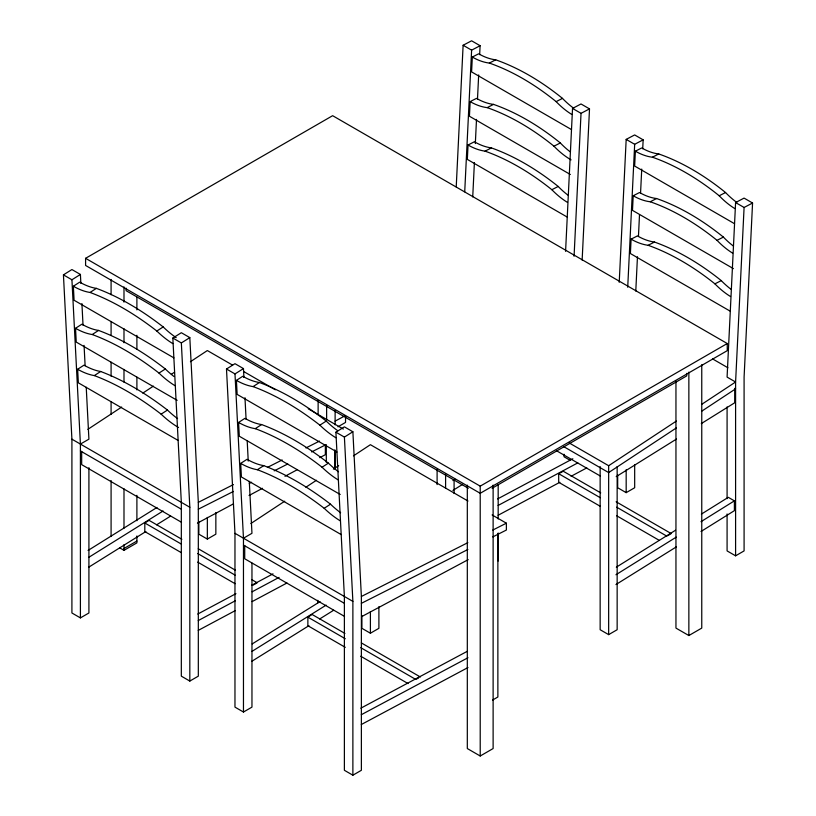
<?xml version="1.0" encoding="UTF-8"?>
<svg xmlns="http://www.w3.org/2000/svg" width="816" height="816" viewBox="0 0 816 816"><rect width="100%" height="100%" fill="white"/><g stroke="black" fill="none" stroke-linecap="round" stroke-linejoin="round"><path stroke-width="1.22" d="M456.226 186.905L463.121 45.257L471.597 40.8L480.094 45.706L479.665 54.601M464.722 191.811L471.617 50.164L480.094 45.706M568.007 195.187A71.675 43.697 63 0 1 558.205 186.466A262.181 159.854 63 0 0 491.416 147.91A68.36 41.677 63 0 1 474.382 141.77L468.037 145.013L467.333 159.406L567.151 217.036M570.119 151.756A69.564 42.412 63 0 1 560.327 142.953A254.092 154.928 63 0 0 493.527 104.387A66.351 40.453 63 0 1 476.493 98.369L470.149 101.612L469.435 116.239L570.353 174.502M573.73 108.263A69.564 42.412 63 0 1 562.489 98.389A254.092 154.928 63 0 0 495.7 59.823A66.351 40.453 63 0 1 478.666 53.805L472.321 57.049L471.597 71.9L571.414 129.53M472.729 196.921L474.402 162.608M475.33 143.555L476.503 119.411M477.493 99.073L478.676 74.929M565.58 251.338L572.536 108.426L581.012 103.969L589.509 108.875L582.145 260.09M574.076 256.244L581.033 113.332L589.509 108.875M619.222 282.316L626.178 139.393L634.654 134.936L643.151 139.842L642.722 148.736M627.718 287.222L634.675 144.299L643.151 139.842M731.065 289.323A71.675 43.697 63 0 1 721.262 280.612A262.181 159.854 63 0 0 654.473 242.046A68.36 41.677 63 0 1 637.439 235.916L631.094 239.159L630.391 253.541L730.208 311.171M733.176 245.891A69.564 42.412 63 0 1 723.384 237.089A254.092 154.928 63 0 0 656.584 198.533A66.351 40.453 63 0 1 639.55 192.515L633.206 195.758L632.492 210.375L733.411 268.637M736.787 202.409A69.564 42.412 63 0 1 725.546 192.525A254.092 154.928 63 0 0 658.757 153.959A66.351 40.453 63 0 1 641.723 147.951L635.378 151.184L634.654 166.046L734.471 223.676M635.786 291.057L637.459 256.754M638.449 236.416L639.499 214.822M640.55 193.219L641.733 169.075M735.593 202.562L727.087 377.104L735.593 382.01L735.593 555.818L744.09 550.912L744.09 377.104L752.566 203.011L744.07 198.104L735.593 202.562L744.09 207.468L752.566 203.011M744.09 207.468L735.593 382.01L701.74 404.328M87.812 429.379L121.666 407.062M142.82 393.108L153.398 386.131M171.38 374.269L174.553 372.178M190.424 361.712L207.346 350.554L232.57 365.109M250.869 523.525L284.723 501.197M305.878 487.244L316.455 480.267M333.377 469.108L338.671 465.62M353.481 455.848L370.403 444.689L467.996 501.034M617.151 466.589L617.151 629.728L608.654 634.634L608.654 465.722L676.352 421.076M676.352 427.931L608.654 472.576L563.693 446.617M701.74 411.182L735.593 388.855M173.9 357.877L74.083 300.247L73.358 286.232L79.713 282.142A66.351 36.037 57.2 0 0 96.38 288.364A254.092 137.986 57.2 0 1 163.18 326.93A69.564 37.771 57.2 0 0 176.205 337.64M73.358 286.232A66.351 36.037 57.2 0 0 90.035 292.454L96.38 288.364M177.164 400.35L76.245 342.088L75.531 328.287L81.886 324.197A66.351 36.037 57.2 0 0 98.552 330.429A254.092 137.986 57.2 0 1 165.342 368.985A69.564 37.771 57.2 0 0 173.971 376.513M75.531 328.287A66.351 36.037 57.2 0 0 92.208 334.519L98.552 330.429M178.163 440.456L78.346 382.826L77.642 369.25L83.997 365.16A68.36 37.128 57.2 0 0 100.674 371.494A262.181 142.372 57.2 0 1 167.464 410.06A71.675 38.923 57.2 0 0 177.562 418.608M90.035 292.454A254.092 137.986 57.2 0 1 156.825 331.021L163.18 326.93M77.642 369.25A68.36 37.128 57.2 0 0 94.319 375.584L100.674 371.494M92.208 334.519A254.092 137.986 57.2 0 1 158.998 373.075L165.342 368.985M94.319 375.584A262.181 142.372 57.2 0 1 161.119 414.151L167.464 410.06M336.957 452.013L237.14 394.393L236.416 380.368L242.77 376.278A66.351 36.037 57.2 0 0 259.437 382.5A254.092 137.986 57.2 0 1 326.237 421.066A69.564 37.771 57.2 0 0 337.793 430.756M236.416 380.368A66.351 36.037 57.2 0 0 253.093 386.59L259.437 382.5M340.211 494.496L239.302 436.234L238.588 422.433L244.933 418.343A66.351 36.037 57.2 0 0 261.61 424.565A254.092 137.986 57.2 0 1 328.399 463.131A69.564 37.771 57.2 0 0 338.497 471.76M238.588 422.433A66.351 36.037 57.2 0 0 255.265 428.655L261.61 424.565M341.221 534.602L241.403 476.972L240.7 463.386L247.054 459.296A68.36 37.128 57.2 0 0 263.731 465.64A262.181 142.372 57.2 0 1 330.521 504.196A71.675 38.923 57.2 0 0 340.619 512.744M253.093 386.59A254.092 137.986 57.2 0 1 319.882 425.156L326.237 421.066M240.7 463.386A68.36 37.128 57.2 0 0 257.377 469.72L263.731 465.64M255.265 428.655A254.092 137.986 57.2 0 1 322.055 467.221L328.399 463.131M257.377 469.72A262.181 142.372 57.2 0 1 324.176 508.286L330.521 504.196M88.913 467.69L88.913 612.989L80.407 617.896L71.91 612.989L71.91 439.171L63.434 274.87L71.91 269.545L80.407 274.451L80.866 283.315M80.407 617.896L80.407 444.077L71.93 279.776L80.407 274.451M172.849 338.038L181.325 332.714L189.822 337.62L198.319 502.34L198.319 676.158L189.822 681.064L181.325 676.158L181.325 502.34L172.849 338.038L181.346 342.944L189.822 507.246L189.822 681.064M181.346 342.944L189.822 337.62M251.96 563.101L251.96 707.125L243.464 712.031L234.967 707.125L234.967 533.307L226.491 369.016L234.967 363.681L243.464 368.587L243.923 377.451M243.464 712.031L243.464 538.213L234.988 373.922L243.464 368.587M335.906 432.184L344.383 426.85L352.879 431.756L361.376 596.476L361.376 770.294L352.879 775.2L344.383 770.294L344.383 596.476L335.906 432.184L344.403 437.09L352.879 601.382L352.879 775.2M344.403 437.09L352.879 431.756M88.067 550.453L156.978 507.46M88.791 557.338L163.088 510.979M181.152 552.565L144.809 531.583L144.809 522.995L149.053 520.353L181.866 539.284M88.791 567.151L145.86 531.542M156.621 524.831L170.626 516.089M452.9 480.614L455.053 479.267M452.9 490.426L462.59 484.378M252.195 643.926L320.035 601.596M251.848 651.474L326.145 605.125M345.301 647.343L307.867 625.729L307.867 617.141L312.11 614.489L344.923 633.43M251.848 661.286L308.917 625.688M319.678 618.967L333.673 610.235M616.304 567.191L675.526 530.247M701.372 514.121L728.29 497.321L734.39 500.851L734.39 510.663L701.015 531.491M668.008 535.551L671.191 533.562L616.131 501.769M615.947 574.75L676.25 537.122M701.015 521.679L734.39 500.851M615.947 584.562L676.25 546.934M616.192 476.636L676.525 439.039M701.301 423.596L734.706 402.778L734.706 388.345M85.588 258.315L332.632 115.688L727.25 343.526L727.25 350.666L480.216 493.292L85.588 265.455L85.588 258.315L480.216 486.152L727.25 343.526M80.407 444.077L88.913 439.171L86.231 387.223M123.991 548.495L136.894 541.049M119.687 547.852L123.991 550.331L136.894 542.885L136.894 535.969M337.967 426.799L345.535 422.433L345.535 416.068M198.849 521.434L198.849 534.174L207.346 539.08L215.852 534.174L215.852 512.509M243.464 538.213L251.96 533.307L249.288 481.358M492.099 488.274L686.735 375.901L686.735 373.371M361.906 615.57L361.906 628.32L370.403 633.226L378.899 628.32L378.899 606.655M617.681 475.004L617.681 487.744L626.178 492.65L634.675 487.744L634.675 464.804M492.568 700.077L497.872 697.007L497.872 533.868M467.313 485.122L467.313 748.547L480.216 756.004L493.119 748.547L493.119 485.122M675.954 381.133L675.954 628.096L688.857 635.542L701.76 628.096L701.76 364.67M197.431 523.117L233.345 503.911M249.053 495.506L262.517 488.305M284.968 476.299L297.31 469.7M319.75 457.694L325.36 454.685L325.36 445.067M361.61 616.651L468.221 559.633M335.05 421.138L345.148 415.732M197.758 614.05L235.936 593.66M251.654 585.266L272.983 573.862M252.725 585.307L256.397 583.338M198.247 620.578L235.304 600.78M252.144 591.784L279.092 577.391M198.247 630.391L235.304 610.603M252.144 601.596L286.946 583.001M497.607 498.933L572.842 458.745M498.107 505.461L577.82 462.876M600.239 506.287L558.685 482.297L558.685 473.708L563.275 471.26L600.719 492.874M498.107 515.273L559.858 482.287M571.088 476.279L586.806 467.884M360.815 708.196L467.476 651.209M418.537 677.974L415.783 679.442L360.723 647.659M361.304 714.714L467.976 657.737M361.304 724.537L467.976 667.549M472.321 57.049A66.351 40.453 63 0 0 489.355 63.067L495.7 59.823M470.149 101.612A66.351 40.453 63 0 0 487.183 107.63L493.527 104.387M489.355 63.067A254.092 154.928 63 0 1 556.145 101.623L562.489 98.389M468.037 145.013A68.36 41.677 63 0 0 485.061 151.144L491.416 147.91M487.183 107.63A254.092 154.928 63 0 1 553.972 146.197L560.327 142.953M485.061 151.144A262.181 159.854 63 0 1 551.851 189.71L558.205 186.466M635.378 151.184A66.351 40.453 63 0 0 652.412 157.202L658.757 153.959M633.206 195.758A66.351 40.453 63 0 0 650.24 201.766L656.584 198.533M652.412 157.202A254.092 154.928 63 0 1 719.202 195.769L725.546 192.525M631.094 239.159A68.36 41.677 63 0 0 648.118 245.29L654.473 242.046M650.24 201.766A254.092 154.928 63 0 1 717.029 240.332L723.384 237.089M648.118 245.29A262.181 159.854 63 0 1 714.908 283.846L721.262 280.612M198.319 502.34L233.437 484.592M267.424 467.415L282.152 459.969M305.939 447.943L319.525 441.079M198.319 509.194L233.437 491.446M249.298 483.429L251.563 482.276M274.217 470.832L287.813 463.957M311.6 451.931L325.196 445.067M361.376 596.476L467.864 542.66M492.782 530.063L506.379 523.189L506.379 530.043L492.782 536.918M361.376 603.33L467.864 549.515M463.121 45.257L471.617 50.164M572.536 108.426L581.033 113.332M626.178 139.393L634.675 144.299M712.552 358.897L727.913 367.761M569.18 442.935L608.654 465.722M556.4 450.667L600.148 475.932M570.404 460.459L564.04 456.776L564.04 454.226M735.593 555.818L727.087 550.912L727.087 513.958M558.685 473.708L600.239 497.699M616.641 507.175L666.947 536.214M616.641 515.753L659.287 540.376M468.333 488.274L126.113 290.69L126.113 288.16M243.535 371.443L275.339 389.803M308.234 408.796L343.322 429.053M492.119 514.957L506.379 523.189M63.434 274.87L71.93 279.776M226.491 369.016L234.988 373.922M608.654 634.634L600.148 629.728L600.148 466.589M71.91 439.171L189.822 507.246M234.967 533.307L352.879 601.382M80.407 450.932L181.325 509.194M243.464 545.068L344.383 603.33M181.489 522.271L81.671 464.641L81.671 451.411M344.536 616.406L244.718 558.776L244.718 545.547M198.268 548.76L235.447 570.221M251.848 579.697L257.315 582.848M361.325 642.896L420.373 676.994M144.809 522.995L181.152 543.976M197.666 553.513L235.11 575.127M307.867 617.141L345.301 638.755M197.666 562.102L235.11 583.715M360.723 656.237L408.071 683.573M244.973 397.729L246.085 419.271M247.197 440.813L248.237 461.081M81.916 303.593L83.028 325.135M84.068 345.403L85.119 365.68M727.087 406.898L727.087 498.658M688.857 372.116L688.857 635.542M626.178 469.71L626.178 492.65M498.178 484.561L498.178 518.976M498.178 532.991L498.178 561.031M480.216 486.152L480.216 756.004M454.094 479.502L454.094 493.527M445.597 474.218L445.597 488.233M437.101 469.312L437.101 484.602M370.403 611.561L370.403 633.226M335.121 410.815L335.121 424.84M335.121 450.33L335.121 466.895M334.825 449.922L334.825 469.037M326.624 405.532L326.624 419.546M326.318 444.638L326.318 462.478M318.128 400.625L318.128 414.64M317.822 600.321L317.822 602.871M207.346 517.415L207.346 539.08M136.894 297.177L136.894 309.876M136.894 335.274L136.894 349.248M136.894 377.196L136.894 389.895M136.894 495.322L136.894 520.72M123.991 286.875L123.991 302.124M123.991 328.787L123.991 342.761M123.991 369.424L123.991 382.133M123.991 488.804L123.991 528.176M123.991 544.69L123.991 550.331M111.088 279.46L111.088 294.729M111.088 321.453L111.088 335.447M111.088 362.182L111.088 376.176M111.088 401.625L111.088 414.355M111.088 480.532L111.088 536.52M732.646 253.144A69.564 42.412 63 0 1 717.029 240.332M734.818 208.58A69.564 42.412 63 0 1 719.202 195.769M730.534 296.545A71.675 43.697 63 0 1 714.908 283.846M338.028 479.818A69.564 37.771 57.2 0 1 322.055 467.221M335.866 437.753A69.564 37.771 57.2 0 1 319.882 425.156M340.15 520.781A71.675 38.923 57.2 0 1 324.176 508.286M174.971 385.682A69.564 37.771 57.2 0 1 158.998 373.075M172.808 343.618A69.564 37.771 57.2 0 1 156.825 331.021M178.561 427.513A71.675 38.923 57.2 0 1 161.119 414.151M571.067 159.875A69.564 42.412 63 0 1 553.972 146.197M571.761 114.434A69.564 42.412 63 0 1 556.145 101.623M567.487 202.409A71.675 43.697 63 0 1 551.851 189.71"/></g></svg>
